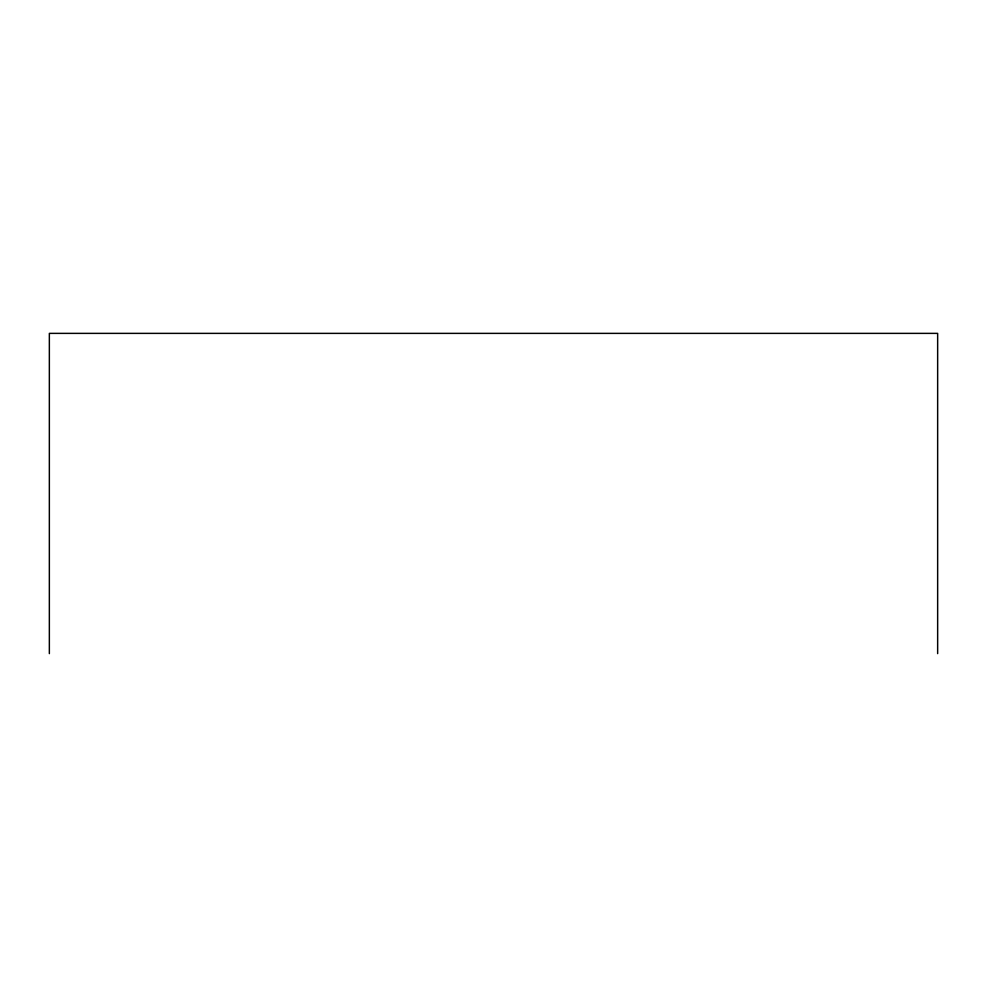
<?xml version="1.0" encoding="UTF-8"?>
<svg xmlns="http://www.w3.org/2000/svg" width="987" height="987" viewBox="0 0 987 987"><rect width="100%" height="100%" fill="white"/><g stroke="black" fill="none" stroke-linecap="round" stroke-linejoin="round"><path stroke-width="1.48" d="M937.65 653.628L937.65 333.372L49.35 333.372L49.35 653.628"/></g></svg>
